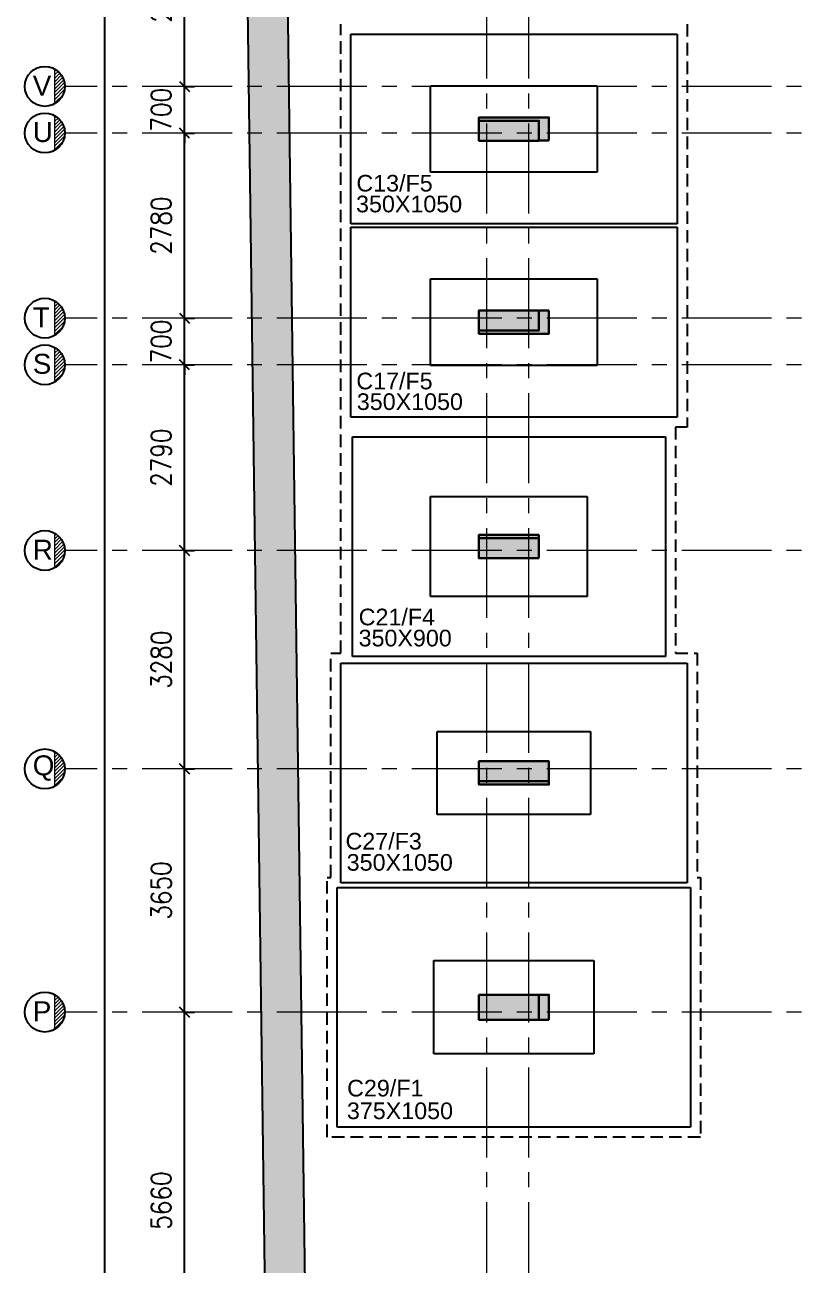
# Model space of a CAD drawing. Header units: inches. Extents: x 1472972 to 1563198, y -500444 to -382436.
# Drawn here: x 1472972 to 1484670, y -416381 to -397755 of the extents above; entities that cross this region are included whole.
import ezdxf

# ---------------------------------------------------------------- set-up
doc = ezdxf.new("R2010")
doc.units = ezdxf.units.IN
doc.header["$MEASUREMENT"] = 0
for name, pattern in [('( Hidden )', [0.375, 0.25, -0.125]), ('CONTINOUS', [0]), ('HIDDEN', [0.375, 0.25, -0.125]), ('SKY CITY 100MT BASEMENT AND HP COLUMN GRID$0$CENTER2', [1.125, 0.75, -0.125, 0.125, -0.125])]:
    doc.linetypes.add(name, pattern=pattern)
for name, color, linetype in [('CEN LINE DIM', 7, 'Continuous'), ('S-COL. UPTO GFRSL', 3, 'Continuous'), ('S-COLUMN', 1, 'Continuous'), ('S-COLUMN HATCH', 1, 'Continuous'), ('S-COLUMN NO', 7, 'Continuous'), ('S-COLUMN SIZE', 12, 'Continuous'), ('S-DIAPHRAGM WALL', 1, 'Continuous'), ('S-FOOTING', 4, 'Continuous'), ('S-PCC', 7, 'HIDDEN'), ('TEXT', 7, 'Continuous')]:
    doc.layers.add(name, color=color, linetype=linetype)
doc.layers.add('HATCH', color=7, linetype='Continuous', lineweight=18)
doc.layers.add('SKY CITY 100MT BASEMENT AND HP COLUMN GRID$0$cen-line', color=8, linetype='SKY CITY 100MT BASEMENT AND HP COLUMN GRID$0$CENTER2', lineweight=0)
doc.styles.add('ARIAL', font='arial.ttf')
doc.styles.add('Dinesh', font='arial.ttf')
doc.styles.add('RS', font='romans.shx', dxfattribs={"width": 0.85})
doc.dimstyles.new('DINESH', dxfattribs={"dimtxt": 180, "dimasz": 75, "dimexe": 0.15, "dimexo": 0.2, "dimgap": 25, "dimtad": 1, "dimzin": 0, "dimdsep": 46, "dimtxsty": 'Dinesh', "dimblk": 'ARCHTICK', "dimcen": 0.09, "dimclrd": 256, "dimclre": 256, "dimclrt": 256, "dimadec": 0, "dimazin": 0, "dimtm": 1e-09, "dimtfac": 1, "dimtix": 1, "dimtmove": 1, "dimatfit": 3, "dimldrblk": 'ARCHTICK', "dimfxl": 0.2, "dimfxlon": 1, "dimtolj": 1, "dimtzin": 0, "dimlwd": -1, "dimlwe": -1, "dimarcsym": 1})

# ---------------------------------------------------------------- blocks, each defined once
blk = doc.blocks.new('_Oblique')
at = {"color": 0, "linetype": 'ByBlock', "lineweight": -2}
blk.add_line((-0.5, -0.5), (0.5, 0.5), dxfattribs=at)
blk = doc.blocks.new('*D94')
at = {"layer": 'CEN LINE DIM', "transparency": 16777216}
for p, q in [((1475370, -418290), (1475370, -412530)), ((1475370, -412580), (1475520, -412580)), ((1475370, -418240), (1475520, -418240))]:
    blk.add_line(p, q, dxfattribs=at)
at = {"layer": 'Defpoints', "color": 0, "transparency": 16777216}
for p in [(1475370, -412580), (1475370, -412580), (1475370, -418240)]:
    blk.add_point(p, dxfattribs=at)
at = {"layer": 'CEN LINE DIM', "transparency": 16777216, "xscale": 150, "yscale": 150, "zscale": 150}
for p, rotation in [((1475370, -412580), 90), ((1475370, -418240), 270)]:
    blk.add_blockref('_Oblique', p, dxfattribs=dict(at, rotation=rotation))
at = {"layer": 'CEN LINE DIM', "transparency": 16777216, "insert": (1475020, -415410), "char_height": 300, "attachment_point": 5, "rotation": 90, "style": 'RS'}
blk.add_mtext('\\A1;5660', dxfattribs=at)
blk = doc.blocks.new('_ArchTick')
at = {"color": 0, "const_width": 0.15}
blk.add_lwpolyline([(-0.5, -0.5), (0.5, 0.5)], dxfattribs=at)
blk = doc.blocks.new('*D95')
at = {"layer": 'CEN LINE DIM', "transparency": 16777216}
for p, q in [((1475370, -412630), (1475370, -408879)), ((1475370, -408929), (1475520, -408929)), ((1475370, -412580), (1475520, -412580))]:
    blk.add_line(p, q, dxfattribs=at)
at = {"layer": 'Defpoints', "color": 0, "transparency": 16777216}
for p in [(1475370, -408929), (1475370, -408929), (1475370, -412580)]:
    blk.add_point(p, dxfattribs=at)
at = {"layer": 'CEN LINE DIM', "transparency": 16777216, "xscale": 150, "yscale": 150, "zscale": 150}
for p, rotation in [((1475370, -408929), 90), ((1475370, -412580), 270)]:
    blk.add_blockref('_Oblique', p, dxfattribs=dict(at, rotation=rotation))
at = {"layer": 'CEN LINE DIM', "transparency": 16777216, "insert": (1475020, -410754), "char_height": 300, "attachment_point": 5, "rotation": 90, "style": 'RS'}
blk.add_mtext('\\A1;3650', dxfattribs=at)
blk = doc.blocks.new('*D96')
at = {"layer": 'CEN LINE DIM', "transparency": 16777216}
for p, q in [((1475370, -405700), (1475370, -402810)), ((1475370, -402860), (1475520, -402860)), ((1475370, -405650), (1475520, -405650))]:
    blk.add_line(p, q, dxfattribs=at)
at = {"layer": 'Defpoints', "color": 0, "transparency": 16777216}
for p in [(1475370, -402860), (1475370, -402860), (1475370, -405650)]:
    blk.add_point(p, dxfattribs=at)
at = {"layer": 'CEN LINE DIM', "transparency": 16777216, "xscale": 150, "yscale": 150, "zscale": 150}
for p, rotation in [((1475370, -402860), 90), ((1475370, -405650), 270)]:
    blk.add_blockref('_Oblique', p, dxfattribs=dict(at, rotation=rotation))
at = {"layer": 'CEN LINE DIM', "transparency": 16777216, "insert": (1475020, -404255), "char_height": 300, "attachment_point": 5, "rotation": 90, "style": 'RS'}
blk.add_mtext('\\A1;2790', dxfattribs=at)
blk = doc.blocks.new('*D97')
at = {"layer": 'CEN LINE DIM', "transparency": 16777216}
for p, q in [((1475370, -402160), (1475370, -402010)), ((1475370, -402160), (1475520, -402160)), ((1475370, -402860), (1475370, -402160)), ((1475370, -402860), (1475520, -402860)), ((1475370, -402860), (1475370, -403010))]:
    blk.add_line(p, q, dxfattribs=at)
at = {"layer": 'Defpoints', "color": 0, "transparency": 16777216}
for p in [(1475370, -402160), (1475370, -402160), (1475370, -402860)]:
    blk.add_point(p, dxfattribs=at)
at = {"layer": 'CEN LINE DIM', "transparency": 16777216, "xscale": 150, "yscale": 150, "zscale": 150}
for p, rotation in [((1475370, -402160), 270), ((1475370, -402860), 90)]:
    blk.add_blockref('_Oblique', p, dxfattribs=dict(at, rotation=rotation))
at = {"layer": 'CEN LINE DIM', "transparency": 16777216, "insert": (1475020, -402510), "char_height": 300, "attachment_point": 5, "rotation": 90, "style": 'RS'}
blk.add_mtext('\\A1;700', dxfattribs=at)
blk = doc.blocks.new('*D98')
at = {"layer": 'CEN LINE DIM', "transparency": 16777216}
for p, q in [((1475370, -402210), (1475370, -399330)), ((1475370, -399380), (1475520, -399380)), ((1475370, -402160), (1475520, -402160))]:
    blk.add_line(p, q, dxfattribs=at)
at = {"layer": 'Defpoints', "color": 0, "transparency": 16777216}
for p in [(1475370, -399380), (1475370, -399380), (1475370, -402160)]:
    blk.add_point(p, dxfattribs=at)
at = {"layer": 'CEN LINE DIM', "transparency": 16777216, "xscale": 150, "yscale": 150, "zscale": 150}
for p, rotation in [((1475370, -399380), 90), ((1475370, -402160), 270)]:
    blk.add_blockref('_Oblique', p, dxfattribs=dict(at, rotation=rotation))
at = {"layer": 'CEN LINE DIM', "transparency": 16777216, "insert": (1475020, -400770), "char_height": 300, "attachment_point": 5, "rotation": 90, "style": 'RS'}
blk.add_mtext('\\A1;2780', dxfattribs=at)
blk = doc.blocks.new('*D99')
at = {"layer": 'CEN LINE DIM', "transparency": 16777216}
for p, q in [((1475370, -398680), (1475370, -398530)), ((1475370, -398680), (1475520, -398680)), ((1475370, -399380), (1475370, -398680)), ((1475370, -399380), (1475520, -399380)), ((1475370, -399380), (1475370, -399530))]:
    blk.add_line(p, q, dxfattribs=at)
at = {"layer": 'Defpoints', "color": 0, "transparency": 16777216}
for p in [(1475370, -398680), (1475370, -398680), (1475370, -399380)]:
    blk.add_point(p, dxfattribs=at)
at = {"layer": 'CEN LINE DIM', "transparency": 16777216, "xscale": 150, "yscale": 150, "zscale": 150}
for p, rotation in [((1475370, -398680), 270), ((1475370, -399380), 90)]:
    blk.add_blockref('_Oblique', p, dxfattribs=dict(at, rotation=rotation))
at = {"layer": 'CEN LINE DIM', "transparency": 16777216, "insert": (1475020, -399030), "char_height": 300, "attachment_point": 5, "rotation": 90, "style": 'RS'}
blk.add_mtext('\\A1;700', dxfattribs=at)
blk = doc.blocks.new('*D100')
at = {"layer": 'CEN LINE DIM', "transparency": 16777216}
for p, q in [((1475370, -398730), (1475370, -395840)), ((1475370, -395890), (1475520, -395890)), ((1475370, -398680), (1475520, -398680))]:
    blk.add_line(p, q, dxfattribs=at)
at = {"layer": 'Defpoints', "color": 0, "transparency": 16777216}
for p in [(1475370, -395890), (1475370, -395890), (1475370, -398680)]:
    blk.add_point(p, dxfattribs=at)
at = {"layer": 'CEN LINE DIM', "transparency": 16777216, "xscale": 150, "yscale": 150, "zscale": 150}
for p, rotation in [((1475370, -395890), 90), ((1475370, -398680), 270)]:
    blk.add_blockref('_Oblique', p, dxfattribs=dict(at, rotation=rotation))
at = {"layer": 'CEN LINE DIM', "transparency": 16777216, "insert": (1475020, -397285), "char_height": 300, "attachment_point": 5, "rotation": 90, "style": 'RS'}
blk.add_mtext('\\A1;2790', dxfattribs=at)
blk = doc.blocks.new('*D119')
at = {"layer": 'CEN LINE DIM', "transparency": 16777216}
for p, q in [((1474170, -388910), (1474170, -458850)), ((1474170, -388960), (1474020, -388960)), ((1474170, -458800), (1474020, -458800))]:
    blk.add_line(p, q, dxfattribs=at)
at = {"layer": 'Defpoints', "color": 0, "transparency": 16777216}
for p in [(1477272, -388960), (1474170, -458800), (1476401, -458800)]:
    blk.add_point(p, dxfattribs=at)
at = {"layer": 'CEN LINE DIM', "transparency": 16777216, "xscale": 150, "yscale": 150, "zscale": 150}
for p, rotation in [((1474170, -388960), 90), ((1474170, -458800), 270)]:
    blk.add_blockref('_Oblique', p, dxfattribs=dict(at, rotation=rotation))
at = {"layer": 'CEN LINE DIM', "transparency": 16777216, "insert": (1473820, -425075), "char_height": 300, "attachment_point": 5, "rotation": 90, "style": 'RS'}
blk.add_mtext('\\A1;69840', dxfattribs=at)
blk = doc.blocks.new('*D120')
at = {"layer": 'CEN LINE DIM', "transparency": 16777216}
for p, q in [((1475370, -408979), (1475370, -405600)), ((1475370, -405650), (1475520, -405650)), ((1475370, -408929), (1475520, -408929))]:
    blk.add_line(p, q, dxfattribs=at)
at = {"layer": 'Defpoints', "color": 0, "transparency": 16777216}
for p in [(1475370, -405650), (1475370, -405650), (1475370, -408929)]:
    blk.add_point(p, dxfattribs=at)
at = {"layer": 'CEN LINE DIM', "transparency": 16777216, "xscale": 150, "yscale": 150, "zscale": 150}
for p, rotation in [((1475370, -405650), 90), ((1475370, -408929), 270)]:
    blk.add_blockref('_Oblique', p, dxfattribs=dict(at, rotation=rotation))
at = {"layer": 'CEN LINE DIM', "transparency": 16777216, "insert": (1475020, -407289), "char_height": 300, "attachment_point": 5, "rotation": 90, "style": 'RS'}
blk.add_mtext('\\A1;3280', dxfattribs=at)
blk = doc.blocks.new('A$C3A3D5C1D')
at = {"layer": 'S-COLUMN HATCH', "lineweight": 30}
h = blk.add_hatch(color=256, dxfattribs=at)
h.dxf.hatch_style = 1
h.paths.add_polyline_path([(0, 6770), (900, 6770), (900, 7070), (0, 7070)])
h = blk.add_hatch(color=256, dxfattribs=at)
h.dxf.hatch_style = 1
h.paths.add_polyline_path([(8520, 7070), (8870, 7070), (8870, 6135), (8520, 6135)])
h = blk.add_hatch(color=256, dxfattribs=at)
h.dxf.hatch_style = 1
h.paths.add_polyline_path([(8570, 3350), (8570, 3775), (9470, 3775), (9470, 3350)])
h = blk.add_hatch(color=256, dxfattribs=at)
h.dxf.hatch_style = 1
h.paths.add_polyline_path([(900, 3350), (0, 3350), (0, 3650), (900, 3650)])
h = blk.add_hatch(color=256, dxfattribs=at)
h.dxf.hatch_style = 1
h.paths.add_polyline_path([(11580, 3350), (11580, 3700), (12330, 3700), (12330, 3350)])
h = blk.add_hatch(color=256, dxfattribs=at)
h.dxf.hatch_style = 1
h.paths.add_polyline_path([(15870, 2080), (16100, 2080), (16100, 3580), (15870, 3580)])
h = blk.add_hatch(color=256, dxfattribs=at)
h.dxf.hatch_style = 1
h.paths.add_polyline_path([(15750, -2080), (16100, -2080), (16100, -3580), (15750, -3580)])
h = blk.add_hatch(color=256, dxfattribs=at)
h.dxf.hatch_style = 1
h.paths.add_polyline_path([(8420, -2755), (8870, -2755), (8870, -3580), (8420, -3580)])
h = blk.add_hatch(color=256, dxfattribs=at)
h.dxf.hatch_style = 1
h.paths.add_polyline_path([(0, -3205), (900, -3205), (900, -3580), (0, -3580)])
at = {"layer": 'S-COLUMN', "lineweight": 30}
for points in [[(0, 6770), (900, 6770), (900, 7070), (0, 7070)], [(8520, 7070), (8870, 7070), (8870, 6135), (8520, 6135)], [(8570, 3350), (8570, 3775), (9470, 3775), (9470, 3350)], [(900, 3350), (0, 3350), (0, 3650), (900, 3650)], [(11580, 3350), (11580, 3700), (12330, 3700), (12330, 3350)], [(15870, 2080), (16100, 2080), (16100, 3580), (15870, 3580)], [(15750, -2080), (16100, -2080), (16100, -3580), (15750, -3580)], [(8420, -2755), (8870, -2755), (8870, -3580), (8420, -3580)], [(0, -3205), (900, -3205), (900, -3580), (0, -3580)]]:
    blk.add_lwpolyline(points, close=True, dxfattribs=at)
blk = doc.blocks.new('BLOCK-B TYP. 12.11.22')
at = {"layer": 'S-COLUMN HATCH', "lineweight": 30}
h = blk.add_hatch(color=256, dxfattribs=at)
h.dxf.hatch_style = 1
h.paths.add_polyline_path([(-900, 3505), (-900, 3205), (150, 3205), (150, 3505)])
at = {"layer": 'S-COLUMN', "lineweight": 30}
blk.add_lwpolyline([(-900, 3205), (150, 3205), (150, 3505), (-900, 3505)], close=True, dxfattribs=at)
blk.add_blockref('A$C3A3D5C1D', (-900, 3205))
blk = doc.blocks.new('BLOCK-B UPTO GFRSL')
at = {"layer": 'S-COL. UPTO GFRSL'}
h = blk.add_hatch(color=256, dxfattribs=at)
h.dxf.hatch_style = 1
h.paths.add_polyline_path([(1578739, -402045), (1578589, -402045), (1578589, -402345), (1577689, -402345), (1577689, -402395), (1578739, -402395)])
at = {"layer": 'S-COL. UPTO GFRSL', "lineweight": 30}
h = blk.add_hatch(color=256, dxfattribs=at)
h.dxf.hatch_style = 1
h.paths.add_polyline_path([(1578589, -405415), (1578589, -405465), (1577689, -405465), (1577689, -405415)])
at = {"layer": 'S-COL. UPTO GFRSL'}
h = blk.add_hatch(color=256, dxfattribs=at)
h.dxf.hatch_style = 1
h.paths.add_polyline_path([(1586259, -405315), (1587159, -405315), (1587159, -405340), (1586259, -405340)])
h = blk.add_hatch(color=256, dxfattribs=at)
h.dxf.hatch_style = 1
h.paths.add_polyline_path([(1589269, -405765), (1589194, -405765), (1589194, -405415), (1589269, -405415)])
at = {"layer": 'S-COL. UPTO GFRSL', "lineweight": 30}
h = blk.add_hatch(color=256, dxfattribs=at)
h.dxf.hatch_style = 1
h.paths.add_polyline_path([(1593559, -407035), (1593489, -407035), (1593489, -405535), (1593559, -405535)])
h = blk.add_hatch(color=256, dxfattribs=at)
h.dxf.hatch_style = 1
h.paths.add_polyline_path([(1578739, -409114), (1578739, -409164), (1577689, -409164), (1577689, -409114)])
at = {"layer": 'S-COL. UPTO GFRSL'}
h = blk.add_hatch(color=256, dxfattribs=at)
h.dxf.hatch_style = 1
h.paths.add_polyline_path([(1586034, -411870), (1586109, -411870), (1586109, -412695), (1586034, -412695)])
at = {"layer": 'S-COL. UPTO GFRSL', "lineweight": 30}
h = blk.add_hatch(color=256, dxfattribs=at)
h.dxf.hatch_style = 1
h.paths.add_polyline_path([(1578739, -412695), (1578739, -412320), (1578589, -412320), (1578589, -412695)])
for points in [[(1578739, -402045), (1578589, -402045), (1578589, -402345), (1577689, -402345), (1577689, -402395), (1578739, -402395)], [(1578589, -405415), (1578589, -405465), (1577689, -405465), (1577689, -405415)], [(1593559, -407035), (1593489, -407035), (1593489, -405535), (1593559, -405535)], [(1578739, -409114), (1578739, -409164), (1577689, -409164), (1577689, -409114)], [(1578739, -412695), (1578739, -412320), (1578589, -412320), (1578589, -412695)]]:
    blk.add_lwpolyline(points, close=True, dxfattribs=at)
at = {"layer": 'S-COL. UPTO GFRSL', "color": 3}
for points in [[(1586259, -405315), (1587159, -405315), (1587159, -405340), (1586259, -405340)], [(1589269, -405765), (1589194, -405765), (1589194, -405415), (1589269, -405415)], [(1586034, -411870), (1586109, -411870), (1586109, -412695), (1586034, -412695)]]:
    blk.add_lwpolyline(points, close=True, dxfattribs=at)

msp = doc.modelspace()

# ---------------------------------------------------------------- hatches: boundary and pattern name
at = {"layer": 'HATCH'}
h = msp.add_hatch(dxfattribs=at)
h.set_pattern_fill('ANSI31', color=30, scale=300)
h.set_pattern_definition([(45, (-167450.97, 59989.456), (-26.5165043, 26.5165043), [])])
h.paths.add_polyline_path([(1473421.7, -398419.8), (1473421.7, -398939.4, 0.2679492), (1473571.7, -398679.6, 0.2679492)])
h = msp.add_hatch(dxfattribs=at)
h.set_pattern_fill('ANSI31', color=30, scale=300)
h.set_pattern_definition([(45, (-167450.97, 59289.456), (-26.5165043, 26.5165043), [])])
h.paths.add_polyline_path([(1473421.7, -399119.8), (1473421.7, -399639.4, 0.2679492), (1473571.7, -399379.6, 0.2679492)])
h = msp.add_hatch(dxfattribs=at)
h.set_pattern_fill('ANSI31', color=30, scale=300)
h.set_pattern_definition([(45, (-167450.97, 56509.455), (-26.5165043, 26.5165043), [])])
h.paths.add_polyline_path([(1473421.7, -401899.8), (1473421.7, -402419.4, 0.2679492), (1473571.7, -402159.6, 0.2679492)])
h = msp.add_hatch(dxfattribs=at)
h.set_pattern_fill('ANSI31', color=30, scale=300)
h.set_pattern_definition([(45, (-167450.97, 55809.455), (-26.5165043, 26.5165043), [])])
h.paths.add_polyline_path([(1473421.7, -402599.8), (1473421.7, -403119.4, 0.2679492), (1473571.7, -402859.6, 0.2679492)])
h = msp.add_hatch(dxfattribs=at)
h.set_pattern_fill('ANSI31', color=30, scale=300)
h.set_pattern_definition([(45, (-167450.97, 53019.455), (-26.5165043, 26.5165043), [])])
h.paths.add_polyline_path([(1473421.7, -405389.8), (1473421.7, -405909.4, 0.2679492), (1473571.7, -405649.6, 0.2679492)])
h = msp.add_hatch(dxfattribs=at)
h.set_pattern_fill('ANSI31', color=30, scale=300)
h.set_pattern_definition([(45, (-167450.97, 49739.808), (-26.5165043, 26.5165043), [])])
h.paths.add_polyline_path([(1473421.7, -408669.4), (1473421.7, -409189.1, 0.2679492), (1473571.7, -408929.2, 0.2679492)])
h = msp.add_hatch(dxfattribs=at)
h.set_pattern_fill('ANSI31', color=30, scale=300)
h.set_pattern_definition([(45, (-167450.97, 46089.455), (-26.5165043, 26.5165043), [])])
h.paths.add_polyline_path([(1473421.7, -412319.8), (1473421.7, -412839.4, 0.2679492), (1473571.7, -412579.6, 0.2679492)])
at = {"layer": 'S-DIAPHRAGM WALL', "true_color": 0x828282}
h = msp.add_hatch(color=8, dxfattribs=at)
h.dxf.hatch_style = 1
h.paths.add_polyline_path([(1476764.5, -386180.6), (1477769.1, -460913.6), (1517028.6, -460913.6), (1517028.6, -420907.7), (1519026.1, -420907.7), (1519026.1, -386180.6)], flags=16)
h.paths.add_polyline_path([(1476156.4, -385580.6), (1477177.1, -461513.6), (1517628.6, -461513.6), (1517628.6, -421507.7), (1519626.1, -421507.7), (1519626.1, -385580.6)])

# ---------------------------------------------------------------- linework, layer by layer
at = {"layer": 'HATCH', "color": 30}
for p, q in [((1473421.7, -398939.4), (1473421.7, -398419.8)), ((1473421.7, -399639.4), (1473421.7, -399119.8)), ((1473421.7, -402419.4), (1473421.7, -401899.8)), ((1473421.7, -403119.4), (1473421.7, -402599.8)), ((1473421.7, -405909.4), (1473421.7, -405389.8)), ((1473421.7, -409189.1), (1473421.7, -408669.4)), ((1473421.7, -412839.4), (1473421.7, -412319.8))]:
    msp.add_line(p, q, dxfattribs=at)
at = {"layer": 'S-DIAPHRAGM WALL'}
msp.add_lwpolyline([(1476156.4, -385580.6), (1477177.1, -461513.6), (1517628.6, -461513.6), (1517628.6, -421507.7), (1519626.1, -421507.7), (1519626.1, -385580.6), (1476156.4, -385580.6)], dxfattribs=at)
msp.add_lwpolyline([(1476764.5, -386180.6), (1477769.1, -460913.6), (1517028.6, -460913.6), (1517028.6, -420907.7), (1519026.1, -420907.7), (1519026.1, -386180.6)], close=True, dxfattribs=at)
at = {"layer": 'S-FOOTING', "linetype": 'CONTINOUS'}
for p, q in [((1477862.9, -400744.6), (1477862.9, -397894.6)), ((1477862.9, -397894.6), (1482762.9, -397894.6)), ((1482762.9, -397894.6), (1482762.9, -400744.6)), ((1479062.9, -399969.6), (1479062.9, -398669.6)), ((1479062.9, -398669.6), (1481562.9, -398669.6)), ((1481562.9, -398669.6), (1481562.9, -399969.6)), ((1481562.9, -399969.6), (1479062.9, -399969.6)), ((1482762.9, -400744.6), (1477862.9, -400744.6)), ((1477862.9, -403644.6), (1477862.9, -400794.6)), ((1477862.9, -400794.6), (1482762.9, -400794.6)), ((1482762.9, -400794.6), (1482762.9, -403644.6)), ((1479062.9, -402869.6), (1479062.9, -401569.6)), ((1479062.9, -401569.6), (1481562.9, -401569.6)), ((1481562.9, -401569.6), (1481562.9, -402869.6)), ((1481562.9, -402869.6), (1479062.9, -402869.6)), ((1482762.9, -403644.6), (1477862.9, -403644.6)), ((1477887.9, -407239.6), (1477887.9, -403939.6)), ((1477887.9, -403939.6), (1482587.9, -403939.6)), ((1482587.9, -403939.6), (1482587.9, -407239.6)), ((1479062.9, -406339.6), (1479062.9, -404839.6)), ((1479062.9, -404839.6), (1481412.9, -404839.6)), ((1481412.9, -404839.6), (1481412.9, -406339.6)), ((1481412.9, -406339.6), (1479062.9, -406339.6)), ((1477712.9, -410639.2), (1477712.9, -407339.2)), ((1477712.9, -407339.2), (1482912.9, -407339.2)), ((1482587.9, -407239.6), (1477887.9, -407239.6)), ((1482912.9, -407339.2), (1482912.9, -410639.2)), ((1479162.9, -409614.2), (1479162.9, -408364.2)), ((1479162.9, -408364.2), (1481462.9, -408364.2)), ((1481462.9, -408364.2), (1481462.9, -409614.2)), ((1481462.9, -409614.2), (1479162.9, -409614.2)), ((1482912.9, -410639.2), (1477712.9, -410639.2)), ((1477662.3, -414307.1), (1477662.3, -410707.1)), ((1477662.3, -410707.1), (1482962.3, -410707.1)), ((1482962.3, -410707.1), (1482962.3, -414307.1)), ((1479112.3, -413207.1), (1479112.3, -411807.1)), ((1479112.3, -411807.1), (1481512.3, -411807.1)), ((1481512.3, -411807.1), (1481512.3, -413207.1)), ((1481512.3, -413207.1), (1479112.3, -413207.1)), ((1482962.3, -414307.1), (1477662.3, -414307.1))]:
    msp.add_line(p, q, dxfattribs=at)
at = {"layer": 'S-PCC', "linetype": '( Hidden )', "ltscale": 750}
for p, q in [((1477712.9, -407189.2), (1477712.9, -397744.6)), ((1482912.9, -397744.6), (1482912.9, -403794.6)), ((1482912.9, -403794.6), (1482737.9, -403794.6)), ((1482737.9, -403794.6), (1482737.9, -407189.2)), ((1477562.9, -410557.1), (1477562.9, -407189.2)), ((1477562.9, -407189.2), (1477712.9, -407189.2)), ((1482737.9, -407189.2), (1483062.9, -407189.2)), ((1483062.9, -407189.2), (1483062.9, -410557.1)), ((1477512.3, -414457.1), (1477512.3, -410557.1)), ((1477512.3, -410557.1), (1477562.9, -410557.1)), ((1483062.9, -410557.1), (1483112.3, -410557.1)), ((1483112.3, -410557.1), (1483112.3, -414457.1)), ((1483112.3, -414457.1), (1477512.3, -414457.1))]:
    msp.add_line(p, q, dxfattribs=at)
at = {"layer": 'SKY CITY 100MT BASEMENT AND HP COLUMN GRID$0$cen-line', "color": 8, "ltscale": 1800}
for p, q in [((1479902.9, -383036.2), (1479902.9, -462083.8)), ((1480534.4, -383036.2), (1480534.4, -462083.8)), ((1520631.8, -398679.6), (1473571.7, -398679.6)), ((1520631.8, -399379.6), (1473571.7, -399379.6)), ((1520631.8, -402159.6), (1473571.7, -402159.6)), ((1520631.8, -402859.6), (1473571.7, -402859.6)), ((1520631.8, -405649.6), (1473571.7, -405649.6)), ((1520631.8, -408929.2), (1473571.7, -408929.2)), ((1520631.8, -412579.6), (1473571.7, -412579.6))]:
    msp.add_line(p, q, dxfattribs=at)
at = {"layer": 'TEXT'}
for centre in [(1473271.7, -398679.6), (1473271.7, -399379.6), (1473271.7, -402159.6), (1473271.7, -402859.6), (1473271.7, -405649.6), (1473271.7, -408929.2), (1473271.7, -412579.6)]:
    msp.add_circle(centre, 300, dxfattribs=at)

# ---------------------------------------------------------------- block references
at = {"layer": 'S-COL. UPTO GFRSL', "xscale": -1, "rotation": 180}
msp.add_blockref('BLOCK-B UPTO GFRSL', (-97901.4, -801539.2), dxfattribs=at)
at = {"layer": 'S-COL. UPTO GFRSL'}
msp.add_blockref('BLOCK-B UPTO GFRSL', (-97901.4, 0), dxfattribs=at)
at = {"layer": 'S-COLUMN', "xscale": -1, "rotation": 180}
msp.add_blockref('BLOCK-B TYP. 12.11.22', (1480687.9, -389219.6), dxfattribs=at)
at = {"layer": 'S-COLUMN'}
msp.add_blockref('BLOCK-B TYP. 12.11.22', (1480687.9, -412319.6), dxfattribs=at)

# ---------------------------------------------------------------- texts
at = {"layer": 'S-COLUMN NO', "linetype": 'CONTINOUS', "style": 'ARIAL'}
for s, p in [('C13/F5', (1477949, -400257.9)), ('C17/F5', (1477947.7, -403228.3)), ('C21/F4', (1477983.3, -406772)), ('C27/F3', (1477785.6, -410138.6)), ('C29/F1', (1477809.8, -413847.3))]:
    msp.add_text(s, height=250, dxfattribs=at).set_placement(p)
at = {"layer": 'S-COLUMN SIZE', "linetype": 'CONTINOUS', "style": 'ARIAL'}
for s, p in [('350X1050', (1477943.8, -400570.4)), ('350X1050', (1477955.3, -403538.5)), ('350X900', (1477981.9, -407088.5)), ('350X1050', (1477803.6, -410457.1)), ('375X1050', (1477806.8, -414187.4))]:
    msp.add_text(s, height=250, dxfattribs=at).set_placement(p)
at = {"layer": 'TEXT', "char_height": 300, "width": 266.279, "attachment_point": 5, "style": 'ARIAL'}
for s, insert in [('\\pxql;V', (1473223.8, -398666.9)), ('\\pxql;U', (1473223.8, -399366.9)), ('\\pxql;T', (1473223.8, -402146.9)), ('\\pxql;S', (1473223.8, -402846.9)), ('\\pxql;R', (1473223.8, -405636.9)), ('\\pxql;Q', (1473223.8, -408916.5)), ('\\pxql;P', (1473223.8, -412566.9))]:
    msp.add_mtext(s, dxfattribs=dict(at, insert=insert))

# ---------------------------------------------------------------- dimensions: what is measured, and where the dimension line sits
at = {"layer": 'CEN LINE DIM'}
dim = msp.add_linear_dim(base=(1474169.8, -458799.6), p1=(1477272.2, -388959.6), p2=(1476401, -458799.6), angle=90, dimstyle='DINESH', override={"dimtxt": 300, "dimasz": 150, "dimexe": 150, "dimgap": 200, "dimdec": 0, "dimtxsty": 'RS', "dimblk": 'Oblique', "dimdle": 50, "dimtdec": 0}, dxfattribs=at)
dim.commit()
dim.dimension.update_dxf_attribs({"geometry": '*D119', "text_midpoint": (1474169.8, -425075.3), "dimtype": 160})
for base, p1, p2, picture, middle in [((1475369.8, -395889.6), (1475369.8, -398679.6), (1475369.8, -395889.6), '*D100', (1475019.8, -397284.6)), ((1475369.8, -398679.6), (1475369.8, -399379.6), (1475369.8, -398679.6), '*D99', (1475019.8, -399029.6)), ((1475369.8, -399379.6), (1475369.8, -402159.6), (1475369.8, -399379.6), '*D98', (1475019.8, -400769.6)), ((1475369.8, -402159.6), (1475369.8, -402859.6), (1475369.8, -402159.6), '*D97', (1475019.8, -402509.6)), ((1475369.8, -402859.6), (1475369.8, -405649.6), (1475369.8, -402859.6), '*D96', (1475019.8, -404254.6)), ((1475369.8, -405649.6), (1475369.8, -408929.2), (1475369.8, -405649.6), '*D120', (1475019.8, -407289.4)), ((1475369.8, -408929.2), (1475369.8, -412579.6), (1475369.8, -408929.2), '*D95', (1475019.8, -410754.4)), ((1475369.8, -412579.6), (1475369.8, -418239.6), (1475369.8, -412579.6), '*D94', (1475019.8, -415409.6))]:
    dim = msp.add_linear_dim(base=base, p1=p1, p2=p2, angle=90, dimstyle='DINESH', override={"dimtxt": 300, "dimasz": 150, "dimexe": 150, "dimgap": 200, "dimdec": 0, "dimtxsty": 'RS', "dimblk": 'Oblique', "dimdle": 50, "dimtdec": 0}, dxfattribs=at)
    dim.commit()
    dim.dimension.update_dxf_attribs({"geometry": picture, "text_midpoint": middle})

doc.saveas('drawing.dxf')
